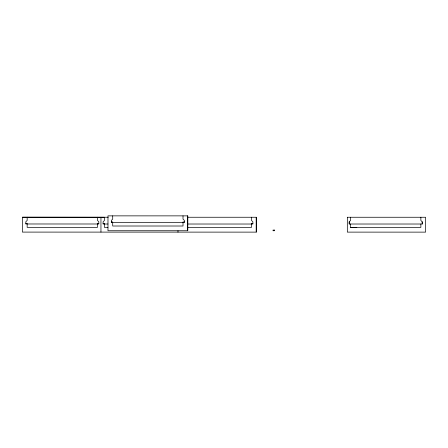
<?xml version="1.0" encoding="UTF-8"?>
<svg xmlns="http://www.w3.org/2000/svg" width="448" height="448" viewBox="0 0 448 448"><rect width="100%" height="100%" fill="white"/><g stroke="black" fill="none" stroke-linecap="round" stroke-linejoin="round"><path stroke-width="0.67" d="M107.957 224.017L103.09 224.017L103.09 221.822L104.44 220.472L104.44 217.252L22.428 217.218L22.4 232.098L256.256 232.126L256.256 217.252L187.482 217.252M100.951 232.103L100.957 217.235M177.985 232.114L177.985 230.765M187.718 230.748L187.746 215.869L187.746 230.742L107.979 230.737L107.985 215.863L187.746 215.869M420.868 217.258L420.868 220.472L422.218 221.827L422.218 224.017L349.21 224.017L349.21 221.827L350.56 220.472L350.56 217.258M22.4 217.224L108.214 217.241M256.256 217.252L256.256 232.126M111.356 221.95L112.706 221.95L112.706 226.01L183.014 226.01L183.014 221.95L184.363 221.95M183.669 222.628L111.356 222.628L111.356 220.438L112.706 219.083L112.706 215.869M183.014 222.639L184.363 222.639L184.363 220.438L183.014 219.083L183.014 215.869M25.81 223.306L27.16 223.306L27.16 227.36L97.468 227.36L97.468 223.306L98.818 223.306M103.09 223.367L104.44 223.367L104.44 227.394L107.923 227.394M252.874 223.339L251.524 223.339L251.524 227.394L187.354 227.394M187.482 224.017L252.874 224.028L252.874 221.822L251.524 220.472L251.524 217.252M350.56 224.017L350.56 227.399L356.821 227.399M350.56 227.399L420.868 227.399L420.868 224.017M422.218 221.827L422.218 224.017M349.21 221.827L349.21 224.017M97.468 217.218L97.468 220.438L98.818 221.788L98.818 223.994L25.81 223.978L25.81 221.788L27.16 220.438L27.16 217.218M347.329 217.252L347.329 232.12L425.6 232.131L425.6 217.258L347.329 217.258M274.394 230.07L273.039 230.07L273.039 230.748L274.394 230.748L274.394 230.07"/></g></svg>
